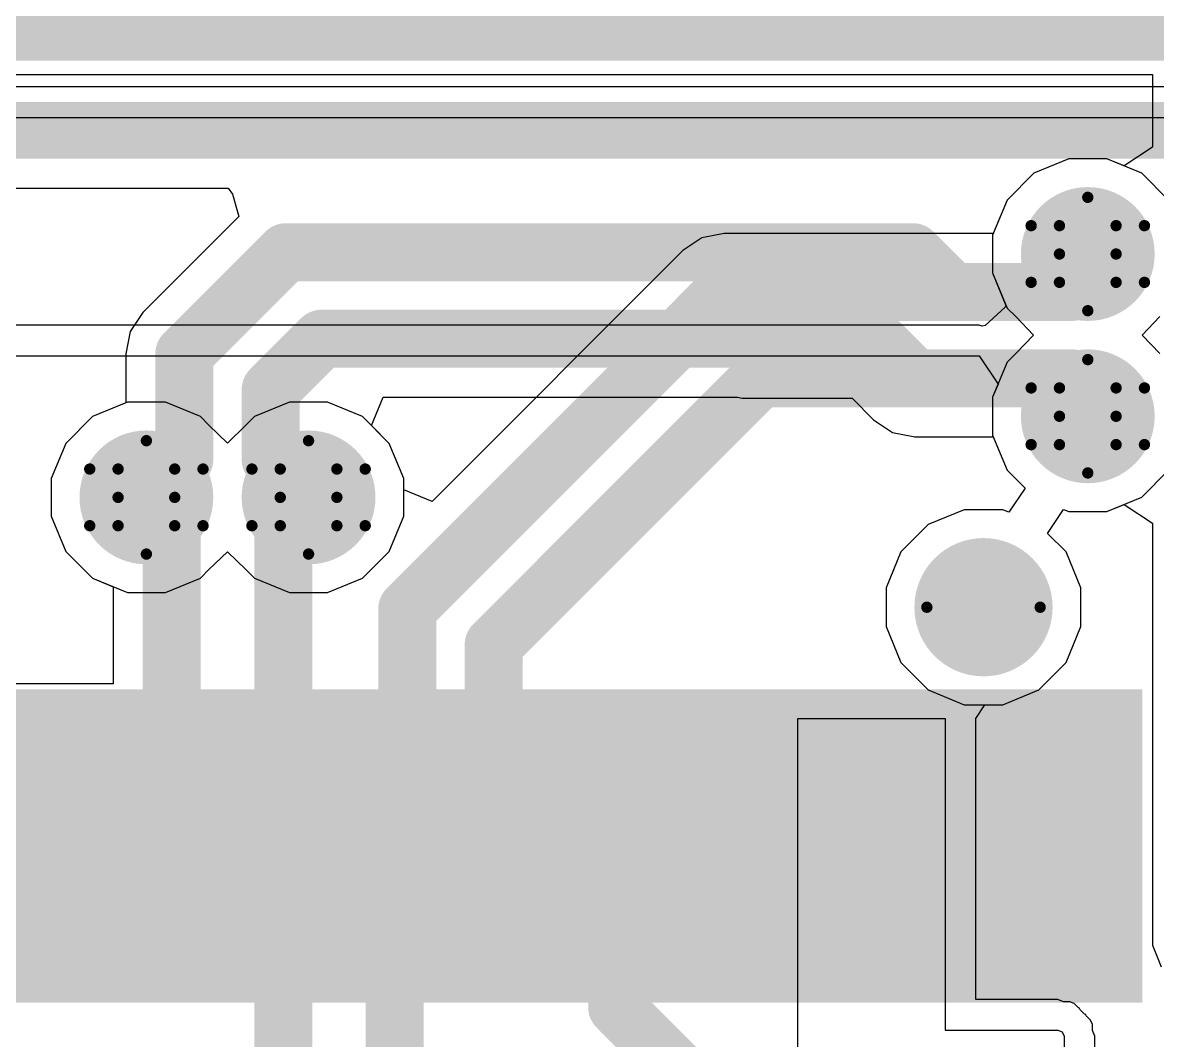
# Model space of a CAD drawing. Header units: inches. Extents: x -0.2 to 15.8, y 0 to 3.5.
# Drawn here: x 0.8302 to 1.0305, y 1.6852 to 1.8648 of the extents above; entities that cross this region are included whole.
import ezdxf

# ---------------------------------------------------------------- set-up
doc = ezdxf.new("R2010")
doc.units = ezdxf.units.IN
doc.header["$MEASUREMENT"] = 0
for name, color, linetype in [('Bottom Layer', 5, 'Continuous'), ('Bottom Solder', 6, 'Continuous'), ('Drill Drawing', 1, 'Continuous'), ('Pad Holes', 156, 'Continuous'), ('Signal_1', 16, 'Continuous'), ('Signal_2', 76, 'Continuous'), ('Top Layer', 1, 'Continuous'), ('Top Paste', 8, 'Continuous'), ('Top Solder', 216, 'Continuous'), ('Via Holes', 16, 'Continuous')]:
    doc.layers.add(name, color=color, linetype=linetype)

msp = doc.modelspace()

# ---------------------------------------------------------------- hatches: boundary and pattern name
at = {"layer": 'Bottom Layer'}
h = msp.add_hatch(color=5, dxfattribs=at)
edge = h.paths.add_edge_path()
edge.add_arc((1.01819, 1.82394), 0.01181, 0, 360)
h = msp.add_hatch(color=5, dxfattribs=at)
edge = h.paths.add_edge_path()
edge.add_arc((1.01819, 1.79531), 0.01181, 0, 360)
h = msp.add_hatch(color=5, dxfattribs=at)
edge = h.paths.add_edge_path()
edge.add_arc((0.852, 1.781), 0.01181, 0, 360)
h = msp.add_hatch(color=5, dxfattribs=at)
edge = h.paths.add_edge_path()
edge.add_arc((0.88063, 1.781), 0.01181, 0, 360)
at = {"layer": 'Bottom Solder'}
h = msp.add_hatch(color=6, dxfattribs=at)
edge = h.paths.add_edge_path()
edge.add_arc((0.99978, 1.76162), 0.004, 0, 360)
at = {"layer": 'Pad Holes'}
h = msp.add_hatch(color=7, dxfattribs=at)
edge = h.paths.add_edge_path()
edge.add_arc((0.99978, 1.76162), 0.0122, 0, 360)
at = {"layer": 'Signal_1'}
h = msp.add_hatch(color=16, dxfattribs=at)
edge = h.paths.add_edge_path()
edge.add_arc((1.01819, 1.82394), 0.01181, 0, 360)
h = msp.add_hatch(color=16, dxfattribs=at)
edge = h.paths.add_edge_path()
edge.add_arc((1.01819, 1.79531), 0.01181, 0, 360)
h = msp.add_hatch(color=16, dxfattribs=at)
edge = h.paths.add_edge_path()
edge.add_arc((0.852, 1.781), 0.01181, 0, 360)
h = msp.add_hatch(color=16, dxfattribs=at)
edge = h.paths.add_edge_path()
edge.add_arc((0.88063, 1.781), 0.01181, 0, 360)
at = {"layer": 'Signal_2'}
h = msp.add_hatch(color=76, dxfattribs=at)
edge = h.paths.add_edge_path()
edge.add_arc((1.01819, 1.82394), 0.01181, 0, 360)
h = msp.add_hatch(color=76, dxfattribs=at)
edge = h.paths.add_edge_path()
edge.add_arc((1.01819, 1.79531), 0.01181, 0, 360)
h = msp.add_hatch(color=76, dxfattribs=at)
edge = h.paths.add_edge_path()
edge.add_arc((0.852, 1.781), 0.01181, 0, 360)
h = msp.add_hatch(color=76, dxfattribs=at)
edge = h.paths.add_edge_path()
edge.add_arc((0.88063, 1.781), 0.01181, 0, 360)
at = {"layer": 'Top Layer'}
for points in [[(1.078, 1.861), (1.078, 1.94391), (0.695, 1.94391), (0.695, 1.861)], [(0.83088, 1.74312), (0.84269, 1.74312), (0.84269, 1.69587), (0.83088, 1.69587)], [(0.85057, 1.74312), (0.86238, 1.74312), (0.86238, 1.69587), (0.85057, 1.69587)], [(0.87025, 1.74312), (0.88206, 1.74312), (0.88206, 1.69587), (0.87025, 1.69587)], [(0.90175, 1.69587), (0.88994, 1.69587), (0.88994, 1.74312), (0.90175, 1.74312)], [(0.92143, 1.69587), (0.90962, 1.69587), (0.90962, 1.74312), (0.92143, 1.74312)], [(0.94112, 1.69587), (0.92931, 1.69587), (0.92931, 1.74312), (0.94112, 1.74312)], [(0.9608, 1.69587), (0.94899, 1.69587), (0.94899, 1.74312), (0.9608, 1.74312)], [(0.9923, 1.69587), (0.96868, 1.69587), (0.96868, 1.74312), (0.9923, 1.74312)], [(1.0238, 1.69587), (1.00017, 1.69587), (1.00017, 1.74312), (1.0238, 1.74312)]]:
    msp.add_hatch(color=1, dxfattribs=at).paths.add_polyline_path(points)
h = msp.add_hatch(color=1, dxfattribs=at)
edge = h.paths.add_edge_path()
edge.add_arc((1.01819, 1.82394), 0.01181, 0, 360)
h = msp.add_hatch(color=1, dxfattribs=at)
edge = h.paths.add_edge_path()
edge.add_arc((1.01819, 1.79531), 0.01181, 0, 360)
h = msp.add_hatch(color=1, dxfattribs=at)
edge = h.paths.add_edge_path()
edge.add_arc((0.852, 1.781), 0.01181, 0, 360)
h = msp.add_hatch(color=1, dxfattribs=at)
edge = h.paths.add_edge_path()
edge.add_arc((0.88063, 1.781), 0.01181, 0, 360)
at = {"layer": 'Top Paste'}
for points in [[(0.83088, 1.74312), (0.84269, 1.74312), (0.84269, 1.69587), (0.83088, 1.69587)], [(0.85057, 1.74312), (0.86238, 1.74312), (0.86238, 1.69587), (0.85057, 1.69587)], [(0.87025, 1.74312), (0.88206, 1.74312), (0.88206, 1.69587), (0.87025, 1.69587)], [(0.90175, 1.69587), (0.88994, 1.69587), (0.88994, 1.74312), (0.90175, 1.74312)], [(0.92143, 1.69587), (0.90962, 1.69587), (0.90962, 1.74312), (0.92143, 1.74312)], [(0.94112, 1.69587), (0.92931, 1.69587), (0.92931, 1.74312), (0.94112, 1.74312)], [(0.9608, 1.69587), (0.94899, 1.69587), (0.94899, 1.74312), (0.9608, 1.74312)], [(0.9923, 1.69587), (0.96868, 1.69587), (0.96868, 1.74312), (0.9923, 1.74312)], [(1.0238, 1.69587), (1.00017, 1.69587), (1.00017, 1.74312), (1.0238, 1.74312)]]:
    msp.add_hatch(color=8, dxfattribs=at).paths.add_polyline_path(points)
at = {"layer": 'Top Solder'}
h = msp.add_hatch(color=216, dxfattribs=at)
edge = h.paths.add_edge_path()
edge.add_arc((0.99978, 1.76162), 0.004, 0, 360)
for points in [[(0.82688, 1.74712), (0.84669, 1.74712), (0.84669, 1.69187), (0.82688, 1.69187)], [(0.84657, 1.74712), (0.86638, 1.74712), (0.86638, 1.69187), (0.84657, 1.69187)], [(0.86625, 1.74712), (0.88606, 1.74712), (0.88606, 1.69187), (0.86625, 1.69187)], [(0.90575, 1.69187), (0.88594, 1.69187), (0.88594, 1.74712), (0.90575, 1.74712)], [(0.92543, 1.69187), (0.90562, 1.69187), (0.90562, 1.74712), (0.92543, 1.74712)], [(0.94512, 1.69187), (0.92531, 1.69187), (0.92531, 1.74712), (0.94512, 1.74712)], [(0.9648, 1.69187), (0.94499, 1.69187), (0.94499, 1.74712), (0.9648, 1.74712)], [(0.9963, 1.69187), (0.96468, 1.69187), (0.96468, 1.74712), (0.9963, 1.74712)], [(1.0278, 1.69187), (0.99617, 1.69187), (0.99617, 1.74712), (1.0278, 1.74712)]]:
    msp.add_hatch(color=216, dxfattribs=at).paths.add_polyline_path(points)
at = {"layer": 'Via Holes'}
h = msp.add_hatch(color=7, dxfattribs=at)
edge = h.paths.add_edge_path()
edge.add_arc((1.01819, 1.82394), 0.00591, 0, 360)
h = msp.add_hatch(color=7, dxfattribs=at)
edge = h.paths.add_edge_path()
edge.add_arc((1.01819, 1.79531), 0.00591, 0, 360)
h = msp.add_hatch(color=7, dxfattribs=at)
edge = h.paths.add_edge_path()
edge.add_arc((0.852, 1.781), 0.00591, 0, 360)
h = msp.add_hatch(color=7, dxfattribs=at)
edge = h.paths.add_edge_path()
edge.add_arc((0.88063, 1.781), 0.00591, 0, 360)

# ---------------------------------------------------------------- linework, layer by layer
at = {"layer": 'Bottom Layer'}
for p, q in [((0.69597, 1.83555), (0.86644, 1.83555)), ((0.86644, 1.83555), (0.86722, 1.83447)), ((0.86722, 1.83447), (0.86833, 1.83055)), ((0.86833, 1.83055), (0.85139, 1.81362)), ((0.85139, 1.81362), (0.84915, 1.81027)), ((1.02777, 1.80963), (1.03092, 1.81289)), ((0.84915, 1.81027), (0.84837, 1.80632)), ((1.03092, 1.80636), (1.02777, 1.80963)), ((0.84837, 1.80632), (0.84837, 1.79769)), ((0.84837, 1.79769), (0.84248, 1.79525)), ((0.89172, 1.79368), (0.8938, 1.79868)), ((0.8938, 1.79868), (0.95636, 1.79868)), ((0.95636, 1.79868), (0.95716, 1.79852)), ((0.95716, 1.79852), (0.95716, 1.79852)), ((0.95716, 1.79852), (0.97657, 1.79852)), ((0.97657, 1.79852), (0.98038, 1.7947)), ((0.84248, 1.79525), (0.83775, 1.79052)), ((0.98038, 1.7947), (0.98373, 1.79246)), ((0.89488, 1.79052), (0.89172, 1.79368)), ((0.98373, 1.79246), (0.98768, 1.79168)), ((0.98768, 1.79168), (1.0015, 1.79168)), ((1.0015, 1.79168), (1.00394, 1.78579)), ((0.83775, 1.79052), (0.83519, 1.78434)), ((0.89744, 1.78434), (0.89488, 1.79052)), ((1.00394, 1.78579), (1.00711, 1.78262)), ((1.02771, 1.78106), (1.03244, 1.78579)), ((0.83519, 1.78434), (0.83519, 1.77766)), ((0.89744, 1.77766), (0.89744, 1.78434)), ((1.00711, 1.78262), (1.00428, 1.77838)), ((1.02153, 1.7785), (1.02771, 1.78106)), ((0.99636, 1.77883), (0.99003, 1.77621)), ((1.0032, 1.77883), (0.99636, 1.77883)), ((1.00428, 1.77838), (1.0032, 1.77883)), ((1.01108, 1.77465), (1.01392, 1.77889)), ((1.01392, 1.77889), (1.01485, 1.7785)), ((0.83519, 1.77766), (0.83775, 1.77148)), ((0.89488, 1.77148), (0.89744, 1.77766)), ((1.01485, 1.7785), (1.02153, 1.7785)), ((0.99003, 1.77621), (0.98519, 1.77137)), ((1.01437, 1.77137), (1.01108, 1.77465)), ((0.83775, 1.77148), (0.84248, 1.76675)), ((0.86305, 1.76827), (0.86632, 1.77142)), ((0.86632, 1.77142), (0.86958, 1.76827)), ((0.89015, 1.76675), (0.89488, 1.77148)), ((0.98519, 1.77137), (0.98258, 1.76504)), ((1.01698, 1.76504), (1.01437, 1.77137)), ((0.84248, 1.76675), (0.84866, 1.76419)), ((0.85535, 1.76419), (0.86153, 1.76675)), ((0.86153, 1.76675), (0.86305, 1.76827)), ((0.86958, 1.76827), (0.8711, 1.76675)), ((0.8711, 1.76675), (0.87728, 1.76419)), ((0.88397, 1.76419), (0.89015, 1.76675)), ((0.98258, 1.76504), (0.98258, 1.7582)), ((1.01698, 1.7582), (1.01698, 1.76504)), ((0.84866, 1.76419), (0.85535, 1.76419)), ((0.87728, 1.76419), (0.88397, 1.76419)), ((0.98258, 1.7582), (0.98519, 1.75188)), ((1.01437, 1.75188), (1.01698, 1.7582)), ((0.98519, 1.75188), (0.99003, 1.74704)), ((1.00953, 1.74704), (1.01437, 1.75188)), ((0.99003, 1.74704), (0.99636, 1.74442)), ((1.0032, 1.74442), (1.00953, 1.74704)), ((0.99636, 1.74442), (1.0032, 1.74442))]:
    msp.add_line(p, q, dxfattribs=at)
for points in [[(0.49904, 1.86304, 0.01, 0.01, 0), (1.28899, 1.86304, 0.01, 0.01, 0)], [(0.69175, 1.84575, 0.01, 0.01, 0), (1.37875, 1.84575, 0.01, 0.01, 0)], [(0.85869, 1.80632, 0.01025, 0.01025, 0), (0.87662, 1.82425, 0.01025, 0.01025, 0)], [(0.87662, 1.82425, 0.01025, 0.01025, 0), (0.98732, 1.82425, 0.01025, 0.01025, 0)], [(0.98732, 1.82425, 0.01025, 0.01025, 0), (0.99416, 1.81741, 0.01025, 0.01025, 0)], [(1.0115, 1.81725, 0.01025, 0.01025, 0), (1.01819, 1.82394, 0.01025, 0.01025, 0)], [(0.994, 1.81725, 0.01025, 0.01025, 0), (0.99416, 1.81741, 0.01025, 0.01025, 0)], [(0.994, 1.81725, 0.01025, 0.01025, 0), (1.0115, 1.81725, 0.01025, 0.01025, 0)], [(0.87394, 1.8, 0.01025, 0.01025, 0), (0.88294, 1.809, 0.01025, 0.01025, 0)], [(0.88294, 1.809, 0.01025, 0.01025, 0), (0.957, 1.809, 0.01025, 0.01025, 0)], [(0.957, 1.809, 0.01025, 0.01025, 0), (0.95716, 1.80884, 0.01025, 0.01025, 0)], [(0.95716, 1.80884, 0.01025, 0.01025, 0), (0.98084, 1.80884, 0.01025, 0.01025, 0)], [(0.98084, 1.80884, 0.01025, 0.01025, 0), (0.98768, 1.802, 0.01025, 0.01025, 0)], [(0.85869, 1.78769, 0.01025, 0.01025, 0), (0.85869, 1.80632, 0.01025, 0.01025, 0)], [(0.98768, 1.802, 0.01025, 0.01025, 0), (1.0115, 1.802, 0.01025, 0.01025, 0)], [(1.0115, 1.802, 0.01025, 0.01025, 0), (1.01819, 1.79531, 0.01025, 0.01025, 0)], [(0.87394, 1.78769, 0.01025, 0.01025, 0), (0.87394, 1.8, 0.01025, 0.01025, 0)], [(0.852, 1.781, 0.01025, 0.01025, 0), (0.85869, 1.78769, 0.01025, 0.01025, 0)], [(0.87394, 1.78769, 0.01025, 0.01025, 0), (0.88063, 1.781, 0.01025, 0.01025, 0)]]:
    msp.add_lwpolyline(points, format="xyseb", dxfattribs=at)
for points in [[(0.87406, 1.82425, 0.00512, 0.00512, 1), (0.87919, 1.82425, 0.00512, 0.00512, 1)], [(0.87406, 1.82425, 0.00512, 0.00512, 1), (0.87919, 1.82425, 0.00512, 0.00512, 1)], [(0.98475, 1.82425, 0.00512, 0.00512, 1), (0.98988, 1.82425, 0.00512, 0.00512, 1)], [(0.98475, 1.82425, 0.00512, 0.00512, 1), (0.98988, 1.82425, 0.00512, 0.00512, 1)], [(1.01563, 1.82394, 0.00512, 0.00512, 1), (1.02075, 1.82394, 0.00512, 0.00512, 1)], [(0.99144, 1.81725, 0.00512, 0.00512, 1), (0.99656, 1.81725, 0.00512, 0.00512, 1)], [(0.99144, 1.81725, 0.00512, 0.00512, 1), (0.99656, 1.81725, 0.00512, 0.00512, 1)], [(0.9916, 1.81741, 0.00512, 0.00512, 1), (0.99672, 1.81741, 0.00512, 0.00512, 1)], [(0.9916, 1.81741, 0.00512, 0.00512, 1), (0.99672, 1.81741, 0.00512, 0.00512, 1)], [(1.00894, 1.81725, 0.00512, 0.00512, 1), (1.01407, 1.81725, 0.00512, 0.00512, 1)], [(1.00894, 1.81725, 0.00512, 0.00512, 1), (1.01407, 1.81725, 0.00512, 0.00512, 1)], [(0.88038, 1.809, 0.00512, 0.00512, 1), (0.8855, 1.809, 0.00512, 0.00512, 1)], [(0.88038, 1.809, 0.00512, 0.00512, 1), (0.8855, 1.809, 0.00512, 0.00512, 1)], [(0.95444, 1.809, 0.00512, 0.00512, 1), (0.95956, 1.809, 0.00512, 0.00512, 1)], [(0.95444, 1.809, 0.00512, 0.00512, 1), (0.95956, 1.809, 0.00512, 0.00512, 1)], [(0.9546, 1.80884, 0.00512, 0.00512, 1), (0.95972, 1.80884, 0.00512, 0.00512, 1)], [(0.9546, 1.80884, 0.00512, 0.00512, 1), (0.95972, 1.80884, 0.00512, 0.00512, 1)], [(0.97828, 1.80884, 0.00512, 0.00512, 1), (0.9834, 1.80884, 0.00512, 0.00512, 1)], [(0.97828, 1.80884, 0.00512, 0.00512, 1), (0.9834, 1.80884, 0.00512, 0.00512, 1)], [(0.85613, 1.80632, 0.00512, 0.00512, 1), (0.86125, 1.80632, 0.00512, 0.00512, 1)], [(0.85613, 1.80632, 0.00512, 0.00512, 1), (0.86125, 1.80632, 0.00512, 0.00512, 1)], [(0.98512, 1.802, 0.00512, 0.00512, 1), (0.99025, 1.802, 0.00512, 0.00512, 1)], [(0.98512, 1.802, 0.00512, 0.00512, 1), (0.99025, 1.802, 0.00512, 0.00512, 1)], [(1.00894, 1.802, 0.00512, 0.00512, 1), (1.01407, 1.802, 0.00512, 0.00512, 1)], [(1.00894, 1.802, 0.00512, 0.00512, 1), (1.01407, 1.802, 0.00512, 0.00512, 1)], [(0.87138, 1.8, 0.00512, 0.00512, 1), (0.8765, 1.8, 0.00512, 0.00512, 1)], [(0.87138, 1.8, 0.00512, 0.00512, 1), (0.8765, 1.8, 0.00512, 0.00512, 1)], [(1.01563, 1.79531, 0.00512, 0.00512, 1), (1.02075, 1.79531, 0.00512, 0.00512, 1)], [(0.85613, 1.78769, 0.00512, 0.00512, 1), (0.86125, 1.78769, 0.00512, 0.00512, 1)], [(0.85613, 1.78769, 0.00512, 0.00512, 1), (0.86125, 1.78769, 0.00512, 0.00512, 1)], [(0.87138, 1.78769, 0.00512, 0.00512, 1), (0.8765, 1.78769, 0.00512, 0.00512, 1)], [(0.87138, 1.78769, 0.00512, 0.00512, 1), (0.8765, 1.78769, 0.00512, 0.00512, 1)], [(0.84944, 1.781, 0.00512, 0.00512, 1), (0.85457, 1.781, 0.00512, 0.00512, 1)], [(0.87806, 1.781, 0.00512, 0.00512, 1), (0.88319, 1.781, 0.00512, 0.00512, 1)]]:
    msp.add_lwpolyline(points, format="xyseb", close=True, dxfattribs=at)
at = {"layer": 'Drill Drawing'}
for points in [[(1.01319, 1.82894, 0.002, 0.002, 0), (1.01819, 1.83394, 0.002, 0.002, 0)], [(1.01819, 1.83394, 0.002, 0.002, 0), (1.02319, 1.82894, 0.002, 0.002, 0)], [(1.00819, 1.82894, 0.002, 0.002, 0), (1.01319, 1.82394, 0.002, 0.002, 0)], [(1.00819, 1.82894, 0.002, 0.002, 0), (1.01319, 1.82894, 0.002, 0.002, 0)], [(1.02319, 1.82894, 0.002, 0.002, 0), (1.02819, 1.82894, 0.002, 0.002, 0)], [(1.02319, 1.82394, 0.002, 0.002, 0), (1.02819, 1.82894, 0.002, 0.002, 0)], [(1.00819, 1.81894, 0.002, 0.002, 0), (1.01319, 1.82394, 0.002, 0.002, 0)], [(1.02319, 1.82394, 0.002, 0.002, 0), (1.02819, 1.81894, 0.002, 0.002, 0)], [(1.00819, 1.81894, 0.002, 0.002, 0), (1.01319, 1.81894, 0.002, 0.002, 0)], [(1.01319, 1.81894, 0.002, 0.002, 0), (1.01819, 1.81394, 0.002, 0.002, 0)], [(1.01819, 1.81394, 0.002, 0.002, 0), (1.02319, 1.81894, 0.002, 0.002, 0)], [(1.02319, 1.81894, 0.002, 0.002, 0), (1.02819, 1.81894, 0.002, 0.002, 0)], [(1.01319, 1.80031, 0.002, 0.002, 0), (1.01819, 1.80531, 0.002, 0.002, 0)], [(1.01819, 1.80531, 0.002, 0.002, 0), (1.02319, 1.80031, 0.002, 0.002, 0)], [(1.00819, 1.80031, 0.002, 0.002, 0), (1.01319, 1.79531, 0.002, 0.002, 0)], [(1.00819, 1.80031, 0.002, 0.002, 0), (1.01319, 1.80031, 0.002, 0.002, 0)], [(1.02319, 1.80031, 0.002, 0.002, 0), (1.02819, 1.80031, 0.002, 0.002, 0)], [(1.02319, 1.79531, 0.002, 0.002, 0), (1.02819, 1.80031, 0.002, 0.002, 0)], [(1.00819, 1.79031, 0.002, 0.002, 0), (1.01319, 1.79531, 0.002, 0.002, 0)], [(1.02319, 1.79531, 0.002, 0.002, 0), (1.02819, 1.79031, 0.002, 0.002, 0)], [(0.847, 1.786, 0.002, 0.002, 0), (0.852, 1.791, 0.002, 0.002, 0)], [(0.852, 1.791, 0.002, 0.002, 0), (0.857, 1.786, 0.002, 0.002, 0)], [(0.87563, 1.786, 0.002, 0.002, 0), (0.88063, 1.791, 0.002, 0.002, 0)], [(0.88063, 1.791, 0.002, 0.002, 0), (0.88563, 1.786, 0.002, 0.002, 0)], [(1.00819, 1.79031, 0.002, 0.002, 0), (1.01319, 1.79031, 0.002, 0.002, 0)], [(1.01319, 1.79031, 0.002, 0.002, 0), (1.01819, 1.78531, 0.002, 0.002, 0)], [(1.01819, 1.78531, 0.002, 0.002, 0), (1.02319, 1.79031, 0.002, 0.002, 0)], [(1.02319, 1.79031, 0.002, 0.002, 0), (1.02819, 1.79031, 0.002, 0.002, 0)], [(0.842, 1.786, 0.002, 0.002, 0), (0.847, 1.781, 0.002, 0.002, 0)], [(0.842, 1.786, 0.002, 0.002, 0), (0.847, 1.786, 0.002, 0.002, 0)], [(0.857, 1.786, 0.002, 0.002, 0), (0.862, 1.786, 0.002, 0.002, 0)], [(0.857, 1.781, 0.002, 0.002, 0), (0.862, 1.786, 0.002, 0.002, 0)], [(0.87063, 1.786, 0.002, 0.002, 0), (0.87563, 1.781, 0.002, 0.002, 0)], [(0.87063, 1.786, 0.002, 0.002, 0), (0.87563, 1.786, 0.002, 0.002, 0)], [(0.88563, 1.786, 0.002, 0.002, 0), (0.89063, 1.786, 0.002, 0.002, 0)], [(0.88563, 1.781, 0.002, 0.002, 0), (0.89063, 1.786, 0.002, 0.002, 0)], [(0.842, 1.776, 0.002, 0.002, 0), (0.847, 1.781, 0.002, 0.002, 0)], [(0.857, 1.781, 0.002, 0.002, 0), (0.862, 1.776, 0.002, 0.002, 0)], [(0.87063, 1.776, 0.002, 0.002, 0), (0.87563, 1.781, 0.002, 0.002, 0)], [(0.88563, 1.781, 0.002, 0.002, 0), (0.89063, 1.776, 0.002, 0.002, 0)], [(0.842, 1.776, 0.002, 0.002, 0), (0.847, 1.776, 0.002, 0.002, 0)], [(0.847, 1.776, 0.002, 0.002, 0), (0.852, 1.771, 0.002, 0.002, 0)], [(0.852, 1.771, 0.002, 0.002, 0), (0.857, 1.776, 0.002, 0.002, 0)], [(0.857, 1.776, 0.002, 0.002, 0), (0.862, 1.776, 0.002, 0.002, 0)], [(0.87063, 1.776, 0.002, 0.002, 0), (0.87563, 1.776, 0.002, 0.002, 0)], [(0.87563, 1.776, 0.002, 0.002, 0), (0.88063, 1.771, 0.002, 0.002, 0)], [(0.88063, 1.771, 0.002, 0.002, 0), (0.88563, 1.776, 0.002, 0.002, 0)], [(0.88563, 1.776, 0.002, 0.002, 0), (0.89063, 1.776, 0.002, 0.002, 0)]]:
    msp.add_lwpolyline(points, format="xyseb", dxfattribs=at)
for points in [[(1.01769, 1.83394, 0.001, 0.001, 1), (1.01869, 1.83394, 0.001, 0.001, 1)], [(1.01769, 1.83394, 0.001, 0.001, 1), (1.01869, 1.83394, 0.001, 0.001, 1)], [(1.00769, 1.82894, 0.001, 0.001, 1), (1.00869, 1.82894, 0.001, 0.001, 1)], [(1.00769, 1.82894, 0.001, 0.001, 1), (1.00869, 1.82894, 0.001, 0.001, 1)], [(1.01269, 1.82894, 0.001, 0.001, 1), (1.01369, 1.82894, 0.001, 0.001, 1)], [(1.01269, 1.82894, 0.001, 0.001, 1), (1.01369, 1.82894, 0.001, 0.001, 1)], [(1.02269, 1.82894, 0.001, 0.001, 1), (1.02369, 1.82894, 0.001, 0.001, 1)], [(1.02269, 1.82894, 0.001, 0.001, 1), (1.02369, 1.82894, 0.001, 0.001, 1)], [(1.02769, 1.82894, 0.001, 0.001, 1), (1.02869, 1.82894, 0.001, 0.001, 1)], [(1.02769, 1.82894, 0.001, 0.001, 1), (1.02869, 1.82894, 0.001, 0.001, 1)], [(1.01269, 1.82394, 0.001, 0.001, 1), (1.01369, 1.82394, 0.001, 0.001, 1)], [(1.01269, 1.82394, 0.001, 0.001, 1), (1.01369, 1.82394, 0.001, 0.001, 1)], [(1.02269, 1.82394, 0.001, 0.001, 1), (1.02369, 1.82394, 0.001, 0.001, 1)], [(1.02269, 1.82394, 0.001, 0.001, 1), (1.02369, 1.82394, 0.001, 0.001, 1)], [(1.00769, 1.81894, 0.001, 0.001, 1), (1.00869, 1.81894, 0.001, 0.001, 1)], [(1.00769, 1.81894, 0.001, 0.001, 1), (1.00869, 1.81894, 0.001, 0.001, 1)], [(1.01269, 1.81894, 0.001, 0.001, 1), (1.01369, 1.81894, 0.001, 0.001, 1)], [(1.01269, 1.81894, 0.001, 0.001, 1), (1.01369, 1.81894, 0.001, 0.001, 1)], [(1.02269, 1.81894, 0.001, 0.001, 1), (1.02369, 1.81894, 0.001, 0.001, 1)], [(1.02269, 1.81894, 0.001, 0.001, 1), (1.02369, 1.81894, 0.001, 0.001, 1)], [(1.02769, 1.81894, 0.001, 0.001, 1), (1.02869, 1.81894, 0.001, 0.001, 1)], [(1.02769, 1.81894, 0.001, 0.001, 1), (1.02869, 1.81894, 0.001, 0.001, 1)], [(1.01769, 1.81394, 0.001, 0.001, 1), (1.01869, 1.81394, 0.001, 0.001, 1)], [(1.01769, 1.81394, 0.001, 0.001, 1), (1.01869, 1.81394, 0.001, 0.001, 1)], [(1.01769, 1.80531, 0.001, 0.001, 1), (1.01869, 1.80531, 0.001, 0.001, 1)], [(1.01769, 1.80531, 0.001, 0.001, 1), (1.01869, 1.80531, 0.001, 0.001, 1)], [(1.00769, 1.80031, 0.001, 0.001, 1), (1.00869, 1.80031, 0.001, 0.001, 1)], [(1.00769, 1.80031, 0.001, 0.001, 1), (1.00869, 1.80031, 0.001, 0.001, 1)], [(1.01269, 1.80031, 0.001, 0.001, 1), (1.01369, 1.80031, 0.001, 0.001, 1)], [(1.01269, 1.80031, 0.001, 0.001, 1), (1.01369, 1.80031, 0.001, 0.001, 1)], [(1.02269, 1.80031, 0.001, 0.001, 1), (1.02369, 1.80031, 0.001, 0.001, 1)], [(1.02269, 1.80031, 0.001, 0.001, 1), (1.02369, 1.80031, 0.001, 0.001, 1)], [(1.02769, 1.80031, 0.001, 0.001, 1), (1.02869, 1.80031, 0.001, 0.001, 1)], [(1.02769, 1.80031, 0.001, 0.001, 1), (1.02869, 1.80031, 0.001, 0.001, 1)], [(1.01269, 1.79531, 0.001, 0.001, 1), (1.01369, 1.79531, 0.001, 0.001, 1)], [(1.01269, 1.79531, 0.001, 0.001, 1), (1.01369, 1.79531, 0.001, 0.001, 1)], [(1.02269, 1.79531, 0.001, 0.001, 1), (1.02369, 1.79531, 0.001, 0.001, 1)], [(1.02269, 1.79531, 0.001, 0.001, 1), (1.02369, 1.79531, 0.001, 0.001, 1)], [(0.8515, 1.791, 0.001, 0.001, 1), (0.8525, 1.791, 0.001, 0.001, 1)], [(0.8515, 1.791, 0.001, 0.001, 1), (0.8525, 1.791, 0.001, 0.001, 1)], [(0.88013, 1.791, 0.001, 0.001, 1), (0.88113, 1.791, 0.001, 0.001, 1)], [(0.88013, 1.791, 0.001, 0.001, 1), (0.88113, 1.791, 0.001, 0.001, 1)], [(1.00769, 1.79031, 0.001, 0.001, 1), (1.00869, 1.79031, 0.001, 0.001, 1)], [(1.00769, 1.79031, 0.001, 0.001, 1), (1.00869, 1.79031, 0.001, 0.001, 1)], [(1.01269, 1.79031, 0.001, 0.001, 1), (1.01369, 1.79031, 0.001, 0.001, 1)], [(1.01269, 1.79031, 0.001, 0.001, 1), (1.01369, 1.79031, 0.001, 0.001, 1)], [(1.02269, 1.79031, 0.001, 0.001, 1), (1.02369, 1.79031, 0.001, 0.001, 1)], [(1.02269, 1.79031, 0.001, 0.001, 1), (1.02369, 1.79031, 0.001, 0.001, 1)], [(1.02769, 1.79031, 0.001, 0.001, 1), (1.02869, 1.79031, 0.001, 0.001, 1)], [(1.02769, 1.79031, 0.001, 0.001, 1), (1.02869, 1.79031, 0.001, 0.001, 1)], [(0.8415, 1.786, 0.001, 0.001, 1), (0.8425, 1.786, 0.001, 0.001, 1)], [(0.8415, 1.786, 0.001, 0.001, 1), (0.8425, 1.786, 0.001, 0.001, 1)], [(0.8465, 1.786, 0.001, 0.001, 1), (0.8475, 1.786, 0.001, 0.001, 1)], [(0.8465, 1.786, 0.001, 0.001, 1), (0.8475, 1.786, 0.001, 0.001, 1)], [(0.8565, 1.786, 0.001, 0.001, 1), (0.8575, 1.786, 0.001, 0.001, 1)], [(0.8565, 1.786, 0.001, 0.001, 1), (0.8575, 1.786, 0.001, 0.001, 1)], [(0.8615, 1.786, 0.001, 0.001, 1), (0.8625, 1.786, 0.001, 0.001, 1)], [(0.8615, 1.786, 0.001, 0.001, 1), (0.8625, 1.786, 0.001, 0.001, 1)], [(0.87013, 1.786, 0.001, 0.001, 1), (0.87113, 1.786, 0.001, 0.001, 1)], [(0.87013, 1.786, 0.001, 0.001, 1), (0.87113, 1.786, 0.001, 0.001, 1)], [(0.87513, 1.786, 0.001, 0.001, 1), (0.87613, 1.786, 0.001, 0.001, 1)], [(0.87513, 1.786, 0.001, 0.001, 1), (0.87613, 1.786, 0.001, 0.001, 1)], [(0.88513, 1.786, 0.001, 0.001, 1), (0.88613, 1.786, 0.001, 0.001, 1)], [(0.88513, 1.786, 0.001, 0.001, 1), (0.88613, 1.786, 0.001, 0.001, 1)], [(0.89013, 1.786, 0.001, 0.001, 1), (0.89113, 1.786, 0.001, 0.001, 1)], [(0.89013, 1.786, 0.001, 0.001, 1), (0.89113, 1.786, 0.001, 0.001, 1)], [(1.01769, 1.78531, 0.001, 0.001, 1), (1.01869, 1.78531, 0.001, 0.001, 1)], [(1.01769, 1.78531, 0.001, 0.001, 1), (1.01869, 1.78531, 0.001, 0.001, 1)], [(0.8465, 1.781, 0.001, 0.001, 1), (0.8475, 1.781, 0.001, 0.001, 1)], [(0.8465, 1.781, 0.001, 0.001, 1), (0.8475, 1.781, 0.001, 0.001, 1)], [(0.8565, 1.781, 0.001, 0.001, 1), (0.8575, 1.781, 0.001, 0.001, 1)], [(0.8565, 1.781, 0.001, 0.001, 1), (0.8575, 1.781, 0.001, 0.001, 1)], [(0.87513, 1.781, 0.001, 0.001, 1), (0.87613, 1.781, 0.001, 0.001, 1)], [(0.87513, 1.781, 0.001, 0.001, 1), (0.87613, 1.781, 0.001, 0.001, 1)], [(0.88513, 1.781, 0.001, 0.001, 1), (0.88613, 1.781, 0.001, 0.001, 1)], [(0.88513, 1.781, 0.001, 0.001, 1), (0.88613, 1.781, 0.001, 0.001, 1)], [(0.8415, 1.776, 0.001, 0.001, 1), (0.8425, 1.776, 0.001, 0.001, 1)], [(0.8415, 1.776, 0.001, 0.001, 1), (0.8425, 1.776, 0.001, 0.001, 1)], [(0.8465, 1.776, 0.001, 0.001, 1), (0.8475, 1.776, 0.001, 0.001, 1)], [(0.8465, 1.776, 0.001, 0.001, 1), (0.8475, 1.776, 0.001, 0.001, 1)], [(0.8565, 1.776, 0.001, 0.001, 1), (0.8575, 1.776, 0.001, 0.001, 1)], [(0.8565, 1.776, 0.001, 0.001, 1), (0.8575, 1.776, 0.001, 0.001, 1)], [(0.8615, 1.776, 0.001, 0.001, 1), (0.8625, 1.776, 0.001, 0.001, 1)], [(0.8615, 1.776, 0.001, 0.001, 1), (0.8625, 1.776, 0.001, 0.001, 1)], [(0.87013, 1.776, 0.001, 0.001, 1), (0.87113, 1.776, 0.001, 0.001, 1)], [(0.87013, 1.776, 0.001, 0.001, 1), (0.87113, 1.776, 0.001, 0.001, 1)], [(0.87513, 1.776, 0.001, 0.001, 1), (0.87613, 1.776, 0.001, 0.001, 1)], [(0.87513, 1.776, 0.001, 0.001, 1), (0.87613, 1.776, 0.001, 0.001, 1)], [(0.88513, 1.776, 0.001, 0.001, 1), (0.88613, 1.776, 0.001, 0.001, 1)], [(0.88513, 1.776, 0.001, 0.001, 1), (0.88613, 1.776, 0.001, 0.001, 1)], [(0.89013, 1.776, 0.001, 0.001, 1), (0.89113, 1.776, 0.001, 0.001, 1)], [(0.89013, 1.776, 0.001, 0.001, 1), (0.89113, 1.776, 0.001, 0.001, 1)], [(0.8515, 1.771, 0.001, 0.001, 1), (0.8525, 1.771, 0.001, 0.001, 1)], [(0.8515, 1.771, 0.001, 0.001, 1), (0.8525, 1.771, 0.001, 0.001, 1)], [(0.88013, 1.771, 0.001, 0.001, 1), (0.88113, 1.771, 0.001, 0.001, 1)], [(0.88013, 1.771, 0.001, 0.001, 1), (0.88113, 1.771, 0.001, 0.001, 1)], [(1.00978, 1.76162, 0.002, 0.002, 1), (0.98978, 1.76162, 0.002, 0.002, 1)], [(0.98928, 1.76162, 0.001, 0.001, 1), (0.99028, 1.76162, 0.001, 0.001, 1)], [(1.00928, 1.76162, 0.001, 0.001, 1), (1.01028, 1.76162, 0.001, 0.001, 1)]]:
    msp.add_lwpolyline(points, format="xyseb", close=True, dxfattribs=at)
at = {"layer": 'Signal_1'}
for p, q in [((1.31156, 1.85341), (0.44345, 1.85341)), ((0.43452, 1.848), (1.67139, 1.848)), ((1.01485, 1.84075), (1.00867, 1.83819)), ((1.02153, 1.84075), (1.01485, 1.84075)), ((1.02771, 1.83819), (1.02153, 1.84075)), ((1.00867, 1.83819), (1.00394, 1.83346)), ((1.03244, 1.83346), (1.02771, 1.83819)), ((1.00394, 1.83346), (1.00138, 1.82728)), ((1.00138, 1.82728), (1.00138, 1.82059)), ((1.00138, 1.82059), (1.00394, 1.81441)), ((1.00394, 1.81441), (1.00546, 1.81289)), ((1.00546, 1.81289), (1.00861, 1.80963)), ((1.02777, 1.80963), (1.03092, 1.81289)), ((1.00861, 1.80963), (1.00546, 1.80636)), ((1.03092, 1.80636), (1.02777, 1.80963)), ((1.00394, 1.80484), (1.00138, 1.79866)), ((1.00546, 1.80636), (1.00394, 1.80484)), ((0.84866, 1.79781), (0.84248, 1.79525)), ((0.85535, 1.79781), (0.84866, 1.79781)), ((0.86153, 1.79525), (0.85535, 1.79781)), ((0.87728, 1.79781), (0.8711, 1.79525)), ((0.88397, 1.79781), (0.87728, 1.79781)), ((0.89015, 1.79525), (0.88397, 1.79781)), ((1.00138, 1.79866), (1.00138, 1.79197)), ((0.84248, 1.79525), (0.83775, 1.79052)), ((0.86305, 1.79373), (0.86153, 1.79525)), ((0.8711, 1.79525), (0.86958, 1.79373)), ((0.89488, 1.79052), (0.89015, 1.79525)), ((0.86632, 1.79058), (0.86305, 1.79373)), ((0.86958, 1.79373), (0.86632, 1.79058)), ((1.00138, 1.79197), (1.00394, 1.78579)), ((0.83775, 1.79052), (0.83519, 1.78434)), ((0.89744, 1.78434), (0.89488, 1.79052)), ((1.00394, 1.78579), (1.00711, 1.78262)), ((1.02771, 1.78106), (1.03244, 1.78579)), ((0.83519, 1.78434), (0.83519, 1.77766)), ((0.89744, 1.77766), (0.89744, 1.78434)), ((1.00711, 1.78262), (1.00428, 1.77838)), ((1.02153, 1.7785), (1.02771, 1.78106)), ((0.99636, 1.77883), (0.99003, 1.77621)), ((1.0032, 1.77883), (0.99636, 1.77883)), ((1.00428, 1.77838), (1.0032, 1.77883)), ((1.01108, 1.77465), (1.01392, 1.77889)), ((1.01392, 1.77889), (1.01485, 1.7785)), ((0.83519, 1.77766), (0.83775, 1.77148)), ((0.89488, 1.77148), (0.89744, 1.77766)), ((1.01485, 1.7785), (1.02153, 1.7785)), ((0.99003, 1.77621), (0.98519, 1.77137)), ((1.01437, 1.77137), (1.01108, 1.77465)), ((0.83775, 1.77148), (0.84248, 1.76675)), ((0.86305, 1.76827), (0.86632, 1.77142)), ((0.86632, 1.77142), (0.86958, 1.76827)), ((0.89015, 1.76675), (0.89488, 1.77148)), ((0.98519, 1.77137), (0.98258, 1.76504)), ((1.01698, 1.76504), (1.01437, 1.77137)), ((0.84248, 1.76675), (0.84866, 1.76419)), ((0.85535, 1.76419), (0.86153, 1.76675)), ((0.86153, 1.76675), (0.86305, 1.76827)), ((0.86958, 1.76827), (0.8711, 1.76675)), ((0.8711, 1.76675), (0.87728, 1.76419)), ((0.88397, 1.76419), (0.89015, 1.76675)), ((0.98258, 1.76504), (0.98258, 1.7582)), ((1.01698, 1.7582), (1.01698, 1.76504)), ((0.84866, 1.76419), (0.85535, 1.76419)), ((0.87728, 1.76419), (0.88397, 1.76419)), ((0.98258, 1.7582), (0.98519, 1.75188)), ((1.01437, 1.75188), (1.01698, 1.7582)), ((0.98519, 1.75188), (0.99003, 1.74704)), ((1.00953, 1.74704), (1.01437, 1.75188)), ((0.99003, 1.74704), (0.99636, 1.74442)), ((1.0032, 1.74442), (1.00953, 1.74704)), ((0.99636, 1.74442), (1.0032, 1.74442))]:
    msp.add_line(p, q, dxfattribs=at)
at = {"layer": 'Signal_2'}
for p, q in [((1.01485, 1.84075), (1.00867, 1.83819)), ((1.02153, 1.84075), (1.01485, 1.84075)), ((1.02771, 1.83819), (1.02153, 1.84075)), ((1.00867, 1.83819), (1.00394, 1.83346)), ((1.03244, 1.83346), (1.02771, 1.83819)), ((1.00394, 1.83346), (1.00138, 1.82728)), ((1.00138, 1.82728), (1.00138, 1.82059)), ((1.00138, 1.82059), (1.00375, 1.81486)), ((1.00375, 1.81486), (1.00358, 1.81454)), ((1.00358, 1.81454), (1.00006, 1.81131)), ((0.99901, 1.81141), (0.461, 1.81141)), ((0.99952, 1.8112), (0.99901, 1.81141)), ((1.00006, 1.81131), (0.99952, 1.8112)), ((0.461, 1.806), (0.99901, 1.806)), ((0.99901, 1.806), (1.00235, 1.801)), ((1.00235, 1.801), (1.00138, 1.79866)), ((0.84866, 1.79781), (0.84248, 1.79525)), ((0.85535, 1.79781), (0.84866, 1.79781)), ((0.86153, 1.79525), (0.85535, 1.79781)), ((0.87728, 1.79781), (0.8711, 1.79525)), ((0.88397, 1.79781), (0.87728, 1.79781)), ((0.89015, 1.79525), (0.88397, 1.79781)), ((1.00138, 1.79866), (1.00138, 1.79197)), ((0.84248, 1.79525), (0.83775, 1.79052)), ((0.86305, 1.79373), (0.86153, 1.79525)), ((0.8711, 1.79525), (0.86958, 1.79373)), ((0.89488, 1.79052), (0.89015, 1.79525)), ((0.86632, 1.79058), (0.86305, 1.79373)), ((0.86958, 1.79373), (0.86632, 1.79058)), ((1.00138, 1.79197), (1.00394, 1.78579)), ((0.83775, 1.79052), (0.83519, 1.78434)), ((0.89744, 1.78434), (0.89488, 1.79052)), ((1.00394, 1.78579), (1.00711, 1.78262)), ((1.02771, 1.78106), (1.03244, 1.78579)), ((0.83519, 1.78434), (0.83519, 1.77766)), ((0.89744, 1.77766), (0.89744, 1.78434)), ((1.00711, 1.78262), (1.00428, 1.77838)), ((1.02153, 1.7785), (1.02771, 1.78106)), ((0.99636, 1.77883), (0.99003, 1.77621)), ((1.0032, 1.77883), (0.99636, 1.77883)), ((1.00428, 1.77838), (1.0032, 1.77883)), ((1.01108, 1.77465), (1.01392, 1.77889)), ((1.01392, 1.77889), (1.01485, 1.7785)), ((0.83519, 1.77766), (0.83775, 1.77148)), ((0.89488, 1.77148), (0.89744, 1.77766)), ((1.01485, 1.7785), (1.02153, 1.7785)), ((0.99003, 1.77621), (0.98519, 1.77137)), ((1.01437, 1.77137), (1.01108, 1.77465)), ((0.83775, 1.77148), (0.84248, 1.76675)), ((0.86305, 1.76827), (0.86632, 1.77142)), ((0.86632, 1.77142), (0.86958, 1.76827)), ((0.89015, 1.76675), (0.89488, 1.77148)), ((0.98519, 1.77137), (0.98258, 1.76504)), ((1.01698, 1.76504), (1.01437, 1.77137)), ((0.84248, 1.76675), (0.84866, 1.76419)), ((0.85535, 1.76419), (0.86153, 1.76675)), ((0.86153, 1.76675), (0.86305, 1.76827)), ((0.86958, 1.76827), (0.8711, 1.76675)), ((0.8711, 1.76675), (0.87728, 1.76419)), ((0.88397, 1.76419), (0.89015, 1.76675)), ((0.98258, 1.76504), (0.98258, 1.7582)), ((1.01698, 1.7582), (1.01698, 1.76504)), ((0.84866, 1.76419), (0.85535, 1.76419)), ((0.87728, 1.76419), (0.88397, 1.76419)), ((0.98258, 1.7582), (0.98519, 1.75188)), ((1.01437, 1.75188), (1.01698, 1.7582)), ((0.98519, 1.75188), (0.99003, 1.74704)), ((1.00953, 1.74704), (1.01437, 1.75188)), ((0.99003, 1.74704), (0.99636, 1.74442)), ((1.0032, 1.74442), (1.00953, 1.74704)), ((0.99636, 1.74442), (1.0032, 1.74442))]:
    msp.add_line(p, q, dxfattribs=at)
at = {"layer": 'Top Layer'}
for p, q in [((0.74341, 1.85559), (1.02959, 1.85559)), ((1.02959, 1.85559), (1.02959, 1.84282)), ((1.02959, 1.84282), (1.02459, 1.83948)), ((1.01485, 1.84075), (1.00867, 1.83819)), ((1.02153, 1.84075), (1.01485, 1.84075)), ((1.02459, 1.83948), (1.02153, 1.84075)), ((1.00867, 1.83819), (1.00394, 1.83346)), ((1.00394, 1.83346), (1.0015, 1.82757)), ((0.95004, 1.82679), (0.94669, 1.82455)), ((0.95399, 1.82757), (0.95004, 1.82679)), ((1.0015, 1.82757), (0.95399, 1.82757)), ((0.94669, 1.82455), (0.90244, 1.78029)), ((0.84866, 1.79781), (0.84248, 1.79525)), ((0.85535, 1.79781), (0.84866, 1.79781)), ((0.86153, 1.79525), (0.85535, 1.79781)), ((0.87728, 1.79781), (0.8711, 1.79525)), ((0.88397, 1.79781), (0.87728, 1.79781)), ((0.89015, 1.79525), (0.88397, 1.79781)), ((0.84248, 1.79525), (0.83775, 1.79052)), ((0.86305, 1.79373), (0.86153, 1.79525)), ((0.8711, 1.79525), (0.86958, 1.79373)), ((0.89488, 1.79052), (0.89015, 1.79525)), ((0.86632, 1.79058), (0.86305, 1.79373)), ((0.86958, 1.79373), (0.86632, 1.79058)), ((0.83775, 1.79052), (0.83519, 1.78434)), ((0.89744, 1.78434), (0.89488, 1.79052)), ((0.83519, 1.78434), (0.83519, 1.77766)), ((0.89744, 1.78236), (0.89744, 1.78434)), ((0.90244, 1.78029), (0.89744, 1.78236)), ((1.01108, 1.77465), (1.01392, 1.77889)), ((1.01392, 1.77889), (1.01485, 1.7785)), ((1.02153, 1.7785), (1.02459, 1.77977)), ((1.02459, 1.77977), (1.02959, 1.77643)), ((0.83519, 1.77766), (0.83775, 1.77148)), ((1.01485, 1.7785), (1.02153, 1.7785)), ((1.02959, 1.77643), (1.02959, 1.702)), ((1.01437, 1.77137), (1.01108, 1.77465)), ((0.83775, 1.77148), (0.84248, 1.76675)), ((1.01698, 1.76504), (1.01437, 1.77137)), ((0.84248, 1.76675), (0.84615, 1.76523)), ((0.84615, 1.76523), (0.84615, 1.74812)), ((1.01698, 1.7582), (1.01698, 1.76504)), ((1.01437, 1.75188), (1.01698, 1.7582)), ((1.00953, 1.74704), (1.01437, 1.75188)), ((0.84615, 1.74812), (0.80571, 1.74812)), ((1.0032, 1.74442), (1.00953, 1.74704)), ((0.99841, 1.742), (1.00003, 1.74442)), ((1.00003, 1.74442), (1.0032, 1.74442)), ((0.967, 1.67342), (0.967, 1.742)), ((0.967, 1.742), (0.993, 1.742)), ((0.993, 1.742), (0.993, 1.742)), ((0.993, 1.742), (0.993, 1.69241)), ((0.99841, 1.69241), (0.99841, 1.742)), ((1.02959, 1.702), (1.03117, 1.69817)), ((0.993, 1.69241), (0.993, 1.687)), ((1.01292, 1.69241), (0.99841, 1.69241)), ((1.01392, 1.692), (1.01292, 1.69241)), ((1.01499, 1.692), (1.01392, 1.692)), ((1.01576, 1.69168), (1.01499, 1.692)), ((1.01652, 1.69092), (1.01576, 1.69168)), ((1.01576, 1.69168), (1.01576, 1.69168)), ((1.01576, 1.69168), (1.01576, 1.69168)), ((1.01675, 1.69083), (1.01652, 1.69092)), ((1.01685, 1.69059), (1.01675, 1.69083)), ((1.01759, 1.68985), (1.01685, 1.69059)), ((1.01783, 1.68975), (1.01759, 1.68985)), ((1.01792, 1.68952), (1.01783, 1.68975)), ((1.01868, 1.68876), (1.01792, 1.68952)), ((1.019, 1.68799), (1.01868, 1.68876)), ((1.01868, 1.68876), (1.01868, 1.68876)), ((1.01868, 1.68876), (1.01868, 1.68876)), ((0.993, 1.687), (1.01292, 1.687)), ((1.01292, 1.687), (1.01368, 1.68668)), ((1.01368, 1.68668), (1.014, 1.68592)), ((1.019, 1.68692), (1.019, 1.68799)), ((1.01941, 1.68592), (1.019, 1.68692)), ((1.014, 1.68592), (1.014, 1.64436)), ((1.01941, 1.64436), (1.01941, 1.68592))]:
    msp.add_line(p, q, dxfattribs=at)
for points in [[(1.01531, 1.81725, 0.01025, 0.01025, 0), (1.022, 1.82394, 0.01025, 0.01025, 0)], [(1.01819, 1.82394, 0.01025, 0.01025, 0), (1.022, 1.82394, 0.01025, 0.01025, 0)], [(0.89806, 1.76132, 0.01025, 0.01025, 0), (0.95399, 1.81725, 0.01025, 0.01025, 0)], [(0.95399, 1.81725, 0.01025, 0.01025, 0), (1.01531, 1.81725, 0.01025, 0.01025, 0)], [(0.91331, 1.755, 0.01025, 0.01025, 0), (0.96031, 1.802, 0.01025, 0.01025, 0)], [(0.96031, 1.802, 0.01025, 0.01025, 0), (1.01531, 1.802, 0.01025, 0.01025, 0)], [(1.01531, 1.802, 0.01025, 0.01025, 0), (1.022, 1.79531, 0.01025, 0.01025, 0)], [(1.01819, 1.79531, 0.01025, 0.01025, 0), (1.022, 1.79531, 0.01025, 0.01025, 0)], [(0.852, 1.781, 0.01025, 0.01025, 0), (0.85647, 1.77653, 0.01025, 0.01025, 0)], [(0.87616, 1.77653, 0.01025, 0.01025, 0), (0.88063, 1.781, 0.01025, 0.01025, 0)], [(0.85647, 1.7195, 0.01025, 0.01025, 0), (0.85647, 1.77653, 0.01025, 0.01025, 0)], [(0.87616, 1.7195, 0.01025, 0.01025, 0), (0.87616, 1.77653, 0.01025, 0.01025, 0)], [(0.89806, 1.72171, 0.01025, 0.01025, 0), (0.89806, 1.76132, 0.01025, 0.01025, 0)], [(0.91331, 1.72171, 0.01025, 0.01025, 0), (0.91331, 1.755, 0.01025, 0.01025, 0)], [(0.89584, 1.7195, 0.01025, 0.01025, 0), (0.89806, 1.72171, 0.01025, 0.01025, 0)], [(0.91331, 1.72171, 0.01025, 0.01025, 0), (0.91553, 1.7195, 0.01025, 0.01025, 0)], [(0.87616, 1.65699, 0.01025, 0.01025, 0), (0.87616, 1.7195, 0.01025, 0.01025, 0)], [(0.89584, 1.65816, 0.01025, 0.01025, 0), (0.89584, 1.7195, 0.01025, 0.01025, 0)], [(0.935, 1.691, 0.01, 0.01, 0), (0.935, 1.708, 0.01, 0.01, 0)], [(0.935, 1.691, 0.01, 0.01, 0), (0.977, 1.649, 0.01, 0.01, 0)]]:
    msp.add_lwpolyline(points, format="xyseb", dxfattribs=at)
for points in [[(1.01563, 1.82394, 0.00512, 0.00512, 1), (1.02075, 1.82394, 0.00512, 0.00512, 1)], [(1.01944, 1.82394, 0.00512, 0.00512, 1), (1.02456, 1.82394, 0.00512, 0.00512, 1)], [(1.01944, 1.82394, 0.00512, 0.00512, 1), (1.02456, 1.82394, 0.00512, 0.00512, 1)], [(0.95143, 1.81725, 0.00512, 0.00512, 1), (0.95656, 1.81725, 0.00512, 0.00512, 1)], [(0.95143, 1.81725, 0.00512, 0.00512, 1), (0.95656, 1.81725, 0.00512, 0.00512, 1)], [(1.01275, 1.81725, 0.00512, 0.00512, 1), (1.01788, 1.81725, 0.00512, 0.00512, 1)], [(1.01275, 1.81725, 0.00512, 0.00512, 1), (1.01788, 1.81725, 0.00512, 0.00512, 1)], [(0.95775, 1.802, 0.00512, 0.00512, 1), (0.96287, 1.802, 0.00512, 0.00512, 1)], [(0.95775, 1.802, 0.00512, 0.00512, 1), (0.96287, 1.802, 0.00512, 0.00512, 1)], [(1.01275, 1.802, 0.00512, 0.00512, 1), (1.01788, 1.802, 0.00512, 0.00512, 1)], [(1.01275, 1.802, 0.00512, 0.00512, 1), (1.01788, 1.802, 0.00512, 0.00512, 1)], [(1.01563, 1.79531, 0.00512, 0.00512, 1), (1.02075, 1.79531, 0.00512, 0.00512, 1)], [(1.01944, 1.79531, 0.00512, 0.00512, 1), (1.02456, 1.79531, 0.00512, 0.00512, 1)], [(1.01944, 1.79531, 0.00512, 0.00512, 1), (1.02456, 1.79531, 0.00512, 0.00512, 1)], [(0.84944, 1.781, 0.00512, 0.00512, 1), (0.85457, 1.781, 0.00512, 0.00512, 1)], [(0.87806, 1.781, 0.00512, 0.00512, 1), (0.88319, 1.781, 0.00512, 0.00512, 1)], [(0.85391, 1.77653, 0.00512, 0.00512, 1), (0.85904, 1.77653, 0.00512, 0.00512, 1)], [(0.85391, 1.77653, 0.00512, 0.00512, 1), (0.85904, 1.77653, 0.00512, 0.00512, 1)], [(0.8736, 1.77653, 0.00512, 0.00512, 1), (0.87872, 1.77653, 0.00512, 0.00512, 1)], [(0.8736, 1.77653, 0.00512, 0.00512, 1), (0.87872, 1.77653, 0.00512, 0.00512, 1)], [(0.8955, 1.76132, 0.00512, 0.00512, 1), (0.90062, 1.76132, 0.00512, 0.00512, 1)], [(0.8955, 1.76132, 0.00512, 0.00512, 1), (0.90062, 1.76132, 0.00512, 0.00512, 1)], [(0.91075, 1.755, 0.00512, 0.00512, 1), (0.91587, 1.755, 0.00512, 0.00512, 1)], [(0.91075, 1.755, 0.00512, 0.00512, 1), (0.91587, 1.755, 0.00512, 0.00512, 1)], [(0.8955, 1.72171, 0.00512, 0.00512, 1), (0.90062, 1.72171, 0.00512, 0.00512, 1)], [(0.8955, 1.72171, 0.00512, 0.00512, 1), (0.90062, 1.72171, 0.00512, 0.00512, 1)], [(0.91075, 1.72171, 0.00512, 0.00512, 1), (0.91587, 1.72171, 0.00512, 0.00512, 1)], [(0.91075, 1.72171, 0.00512, 0.00512, 1), (0.91587, 1.72171, 0.00512, 0.00512, 1)], [(0.85391, 1.7195, 0.00512, 0.00512, 1), (0.85904, 1.7195, 0.00512, 0.00512, 1)], [(0.8736, 1.7195, 0.00512, 0.00512, 1), (0.87872, 1.7195, 0.00512, 0.00512, 1)], [(0.8736, 1.7195, 0.00512, 0.00512, 1), (0.87872, 1.7195, 0.00512, 0.00512, 1)], [(0.89328, 1.7195, 0.00512, 0.00512, 1), (0.89841, 1.7195, 0.00512, 0.00512, 1)], [(0.89328, 1.7195, 0.00512, 0.00512, 1), (0.89841, 1.7195, 0.00512, 0.00512, 1)], [(0.91297, 1.7195, 0.00512, 0.00512, 1), (0.91809, 1.7195, 0.00512, 0.00512, 1)], [(0.9325, 1.708, 0.005, 0.005, 1), (0.9375, 1.708, 0.005, 0.005, 1)], [(0.9325, 1.691, 0.005, 0.005, 1), (0.9375, 1.691, 0.005, 0.005, 1)], [(0.9325, 1.691, 0.005, 0.005, 1), (0.9375, 1.691, 0.005, 0.005, 1)]]:
    msp.add_lwpolyline(points, format="xyseb", close=True, dxfattribs=at)

doc.saveas('drawing.dxf')
